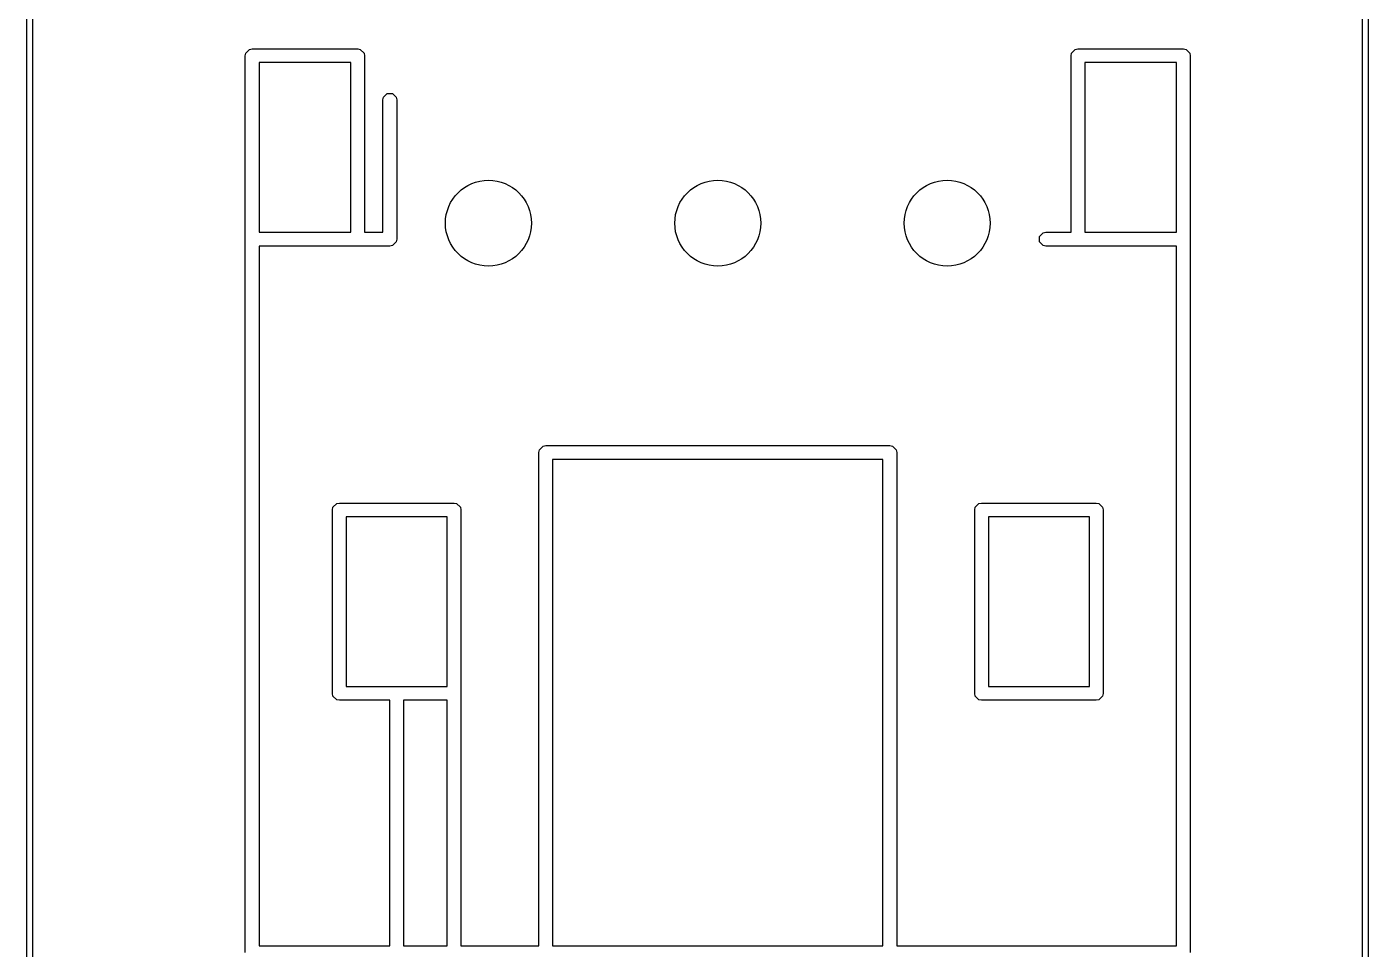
# Model space of a CAD drawing. Extents: x 144.8 to 156.5, y -78.8 to -40.5.
# Drawn here: x 144.78 to 156.47, y -74.73 to -66.69 of the extents above; entities that cross this region are included whole.
import ezdxf

# ---------------------------------------------------------------- set-up
doc = ezdxf.new("R2010")
doc.units = 0
doc.layers.add('BLACK', color=7, linetype='CONTINUOUS')

msp = doc.modelspace()

# ---------------------------------------------------------------- linework, layer by layer
at = {"layer": 'BLACK', "linetype": 'CONTINUOUS'}
for p, q in [((144.775, -78.8), (144.775, -40.5)), ((144.825, -40.525), (144.825, -78.775)), ((156.421071, -78.775), (156.421071, -40.525)), ((156.471071, -40.5), (156.471071, -78.8)), ((146.684567, -66.917039), (146.717039, -66.884567)), ((146.717039, -66.884567), (146.74, -66.88)), ((146.74, -66.88), (147.66, -66.88)), ((147.66, -66.88), (147.682961, -66.884567)), ((147.682961, -66.884567), (147.715433, -66.917039)), ((153.884567, -66.917039), (153.917039, -66.884567)), ((153.917039, -66.884567), (153.94, -66.88)), ((153.94, -66.88), (154.86, -66.88)), ((154.86, -66.88), (154.882961, -66.884567)), ((154.882961, -66.884567), (154.915433, -66.917039)), ((146.68, -66.94), (146.684567, -66.917039)), ((146.68, -74.76), (146.68, -66.94)), ((146.8, -67), (146.8, -68.48)), ((147.6, -67), (146.8, -67)), ((147.6, -68.48), (147.6, -67)), ((147.715433, -66.917039), (147.72, -66.94)), ((147.72, -66.94), (147.72, -68.48)), ((153.88, -66.94), (153.884567, -66.917039)), ((153.88, -68.48), (153.88, -66.94)), ((154, -67), (154, -68.48)), ((154.8, -67), (154, -67)), ((154.8, -68.48), (154.8, -67)), ((154.915433, -66.917039), (154.92, -66.94)), ((154.92, -66.94), (154.92, -74.76)), ((147.88, -67.325), (147.884567, -67.302039)), ((147.88, -68.48), (147.88, -67.325)), ((147.884567, -67.302039), (147.917039, -67.269567)), ((147.917039, -67.269567), (147.962961, -67.269567)), ((147.962961, -67.269567), (147.995433, -67.302039)), ((147.995433, -67.302039), (148, -67.325)), ((148, -67.325), (148, -68.54)), ((146.8, -68.48), (147.6, -68.48)), ((147.72, -68.48), (147.88, -68.48)), ((153.604567, -68.517039), (153.637039, -68.484567)), ((153.604567, -68.562961), (153.604567, -68.517039)), ((153.637039, -68.484567), (153.66, -68.48)), ((153.66, -68.48), (153.88, -68.48)), ((154, -68.48), (154.8, -68.48)), ((147.66, -68.6), (146.8, -68.6)), ((146.8, -68.6), (146.8, -74.7)), ((147.94, -68.6), (147.66, -68.6)), ((147.962961, -68.595433), (147.94, -68.6)), ((147.995433, -68.562961), (147.962961, -68.595433)), ((148, -68.54), (147.995433, -68.562961)), ((153.637039, -68.595433), (153.604567, -68.562961)), ((153.66, -68.6), (153.637039, -68.595433)), ((153.94, -68.6), (153.66, -68.6)), ((154.8, -68.6), (153.94, -68.6)), ((154.8, -74.7), (154.8, -68.6)), ((149.24, -70.4), (149.244567, -70.377039)), ((149.24, -74.7), (149.24, -70.4)), ((149.244567, -70.377039), (149.277039, -70.344567)), ((149.277039, -70.344567), (149.3, -70.34)), ((149.3, -70.34), (152.3, -70.34)), ((152.3, -70.34), (152.322961, -70.344567)), ((152.322961, -70.344567), (152.355433, -70.377039)), ((152.355433, -70.377039), (152.36, -70.4)), ((152.36, -70.4), (152.36, -74.7)), ((149.36, -70.46), (149.36, -74.7)), ((152.24, -70.46), (149.36, -70.46)), ((152.24, -74.7), (152.24, -70.46)), ((147.44, -70.9), (147.444567, -70.877039)), ((147.444567, -70.877039), (147.477039, -70.844567)), ((147.477039, -70.844567), (147.5, -70.84)), ((147.5, -70.84), (148.5, -70.84)), ((148.5, -70.84), (148.522961, -70.844567)), ((148.522961, -70.844567), (148.555433, -70.877039)), ((148.555433, -70.877039), (148.56, -70.9)), ((153.04, -70.9), (153.044567, -70.877039)), ((153.044567, -70.877039), (153.077039, -70.844567)), ((153.077039, -70.844567), (153.1, -70.84)), ((153.1, -70.84), (154.1, -70.84)), ((154.1, -70.84), (154.122961, -70.844567)), ((154.122961, -70.844567), (154.155433, -70.877039)), ((154.155433, -70.877039), (154.16, -70.9)), ((147.44, -72.5), (147.44, -70.9)), ((147.56, -70.96), (147.56, -72.44)), ((148.44, -70.96), (147.56, -70.96)), ((148.44, -72.44), (148.44, -70.96)), ((148.56, -70.9), (148.56, -72.5)), ((153.04, -72.5), (153.04, -70.9)), ((153.16, -70.96), (153.16, -72.44)), ((154.04, -70.96), (153.16, -70.96)), ((154.04, -72.44), (154.04, -70.96)), ((154.16, -70.9), (154.16, -72.5)), ((147.444567, -72.522961), (147.44, -72.5)), ((147.56, -72.44), (148.44, -72.44)), ((148.56, -72.5), (148.56, -74.7)), ((153.044567, -72.522961), (153.04, -72.5)), ((153.16, -72.44), (154.04, -72.44)), ((154.16, -72.5), (154.155433, -72.522961)), ((147.477039, -72.555433), (147.444567, -72.522961)), ((147.5, -72.56), (147.477039, -72.555433)), ((147.94, -72.56), (147.5, -72.56)), ((147.94, -74.7), (147.94, -72.56)), ((148.06, -72.56), (148.06, -74.7)), ((148.44, -72.56), (148.06, -72.56)), ((148.44, -74.7), (148.44, -72.56)), ((153.077039, -72.555433), (153.044567, -72.522961)), ((153.1, -72.56), (153.077039, -72.555433)), ((154.1, -72.56), (153.1, -72.56)), ((154.122961, -72.555433), (154.1, -72.56)), ((154.155433, -72.522961), (154.122961, -72.555433)), ((146.8, -74.7), (147.94, -74.7)), ((148.06, -74.7), (148.44, -74.7)), ((148.56, -74.7), (149.24, -74.7)), ((149.36, -74.7), (152.24, -74.7)), ((152.36, -74.7), (154.8, -74.7))]:
    msp.add_line(p, q, dxfattribs=at)
at = {"layer": 'BLACK'}
for centre in [(148.8, -68.4), (148.8, -68.4), (150.8, -68.4), (150.8, -68.4), (152.8, -68.4), (152.8, -68.4)]:
    msp.add_circle(centre, 0.375, dxfattribs=at)
at = {"layer": 'WHITE'}
for centre in [(148.8, -68.4), (150.8, -68.4), (152.8, -68.4)]:
    msp.add_circle(centre, 0.375, dxfattribs=at)

doc.saveas('drawing.dxf')
